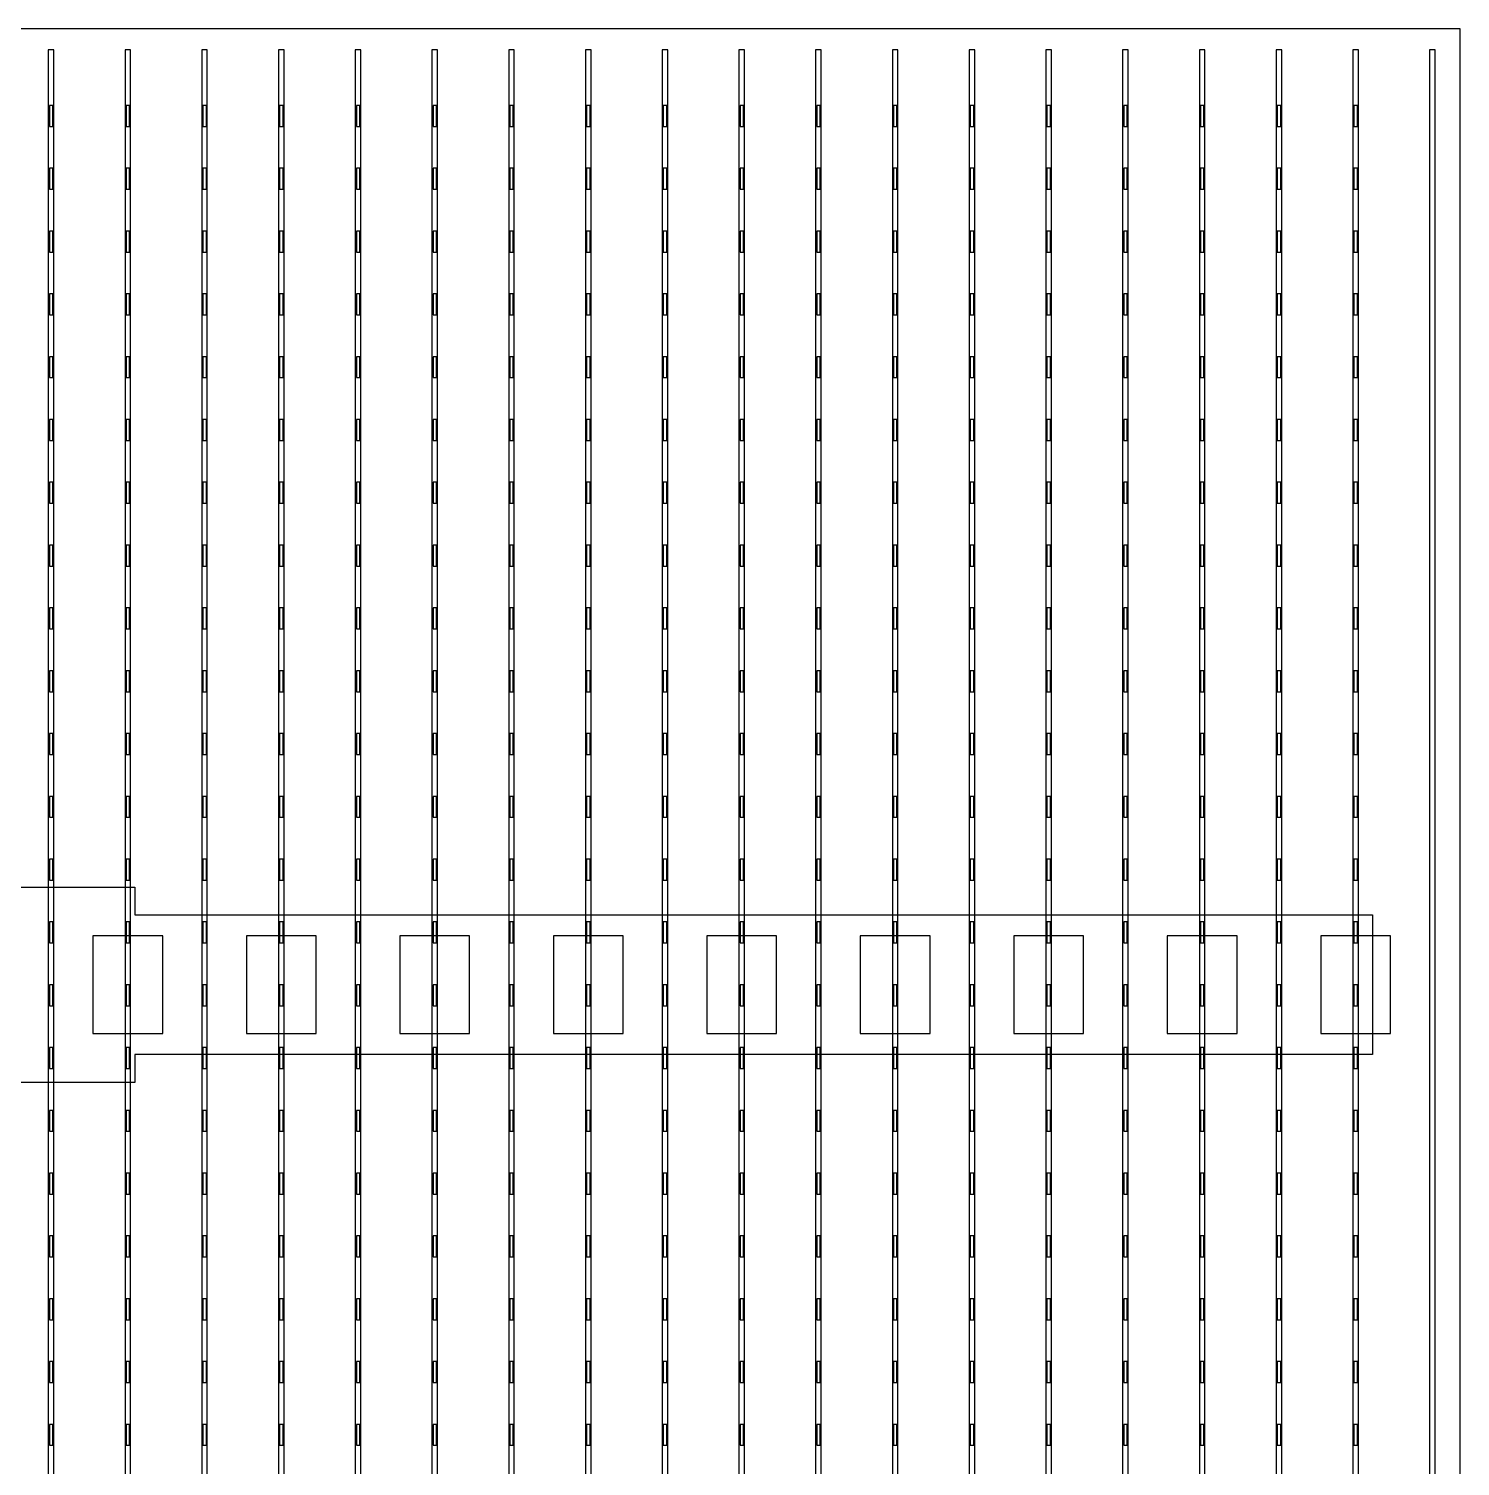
# Model space of a CAD drawing. Header units: millimetres. Extents: x -18 to 142, y -7 to 153.
# Drawn here: x 72.46 to 82.72, y 72.45 to 82.75 of the extents above; entities that cross this region are included whole.
import ezdxf

# ---------------------------------------------------------------- set-up
doc = ezdxf.new("R2010")
doc.units = ezdxf.units.MM
for name, color, linetype in [('BUSBARS', 3, 'Continuous'), ('CONTACT_PADS', 2, 'Continuous'), ('FINGERS', 1, 'Continuous'), ('INSULATION', 2, 'Continuous')]:
    doc.layers.add(name, color=color, linetype=linetype)

msp = doc.modelspace()

# ---------------------------------------------------------------- linework, layer by layer
at = {"layer": 'BUSBARS'}
msp.add_lwpolyline([(82.09, 76.4), (82.09, 75.4), (73.22, 75.4), (73.22, 75.2), (72.02, 75.2), (72.02, 75.4), (63.15, 75.4), (63.15, 76.4), (72.02, 76.4), (72.02, 76.6), (73.22, 76.6), (73.22, 76.4), (82.09, 76.4)], close=True, dxfattribs=at)
at = {"layer": 'CONTACT_PADS'}
for points in [[(72.633, 82.05), (72.633, 82.2), (72.608, 82.2), (72.608, 82.05), (72.633, 82.05)], [(73.183, 82.05), (73.183, 82.2), (73.158, 82.2), (73.158, 82.05), (73.183, 82.05)], [(73.733, 82.05), (73.733, 82.2), (73.708, 82.2), (73.708, 82.05), (73.733, 82.05)], [(74.283, 82.05), (74.283, 82.2), (74.258, 82.2), (74.258, 82.05), (74.283, 82.05)], [(74.833, 82.05), (74.833, 82.2), (74.808, 82.2), (74.808, 82.05), (74.833, 82.05)], [(75.383, 82.05), (75.383, 82.2), (75.358, 82.2), (75.358, 82.05), (75.383, 82.05)], [(75.933, 82.05), (75.933, 82.2), (75.908, 82.2), (75.908, 82.05), (75.933, 82.05)], [(76.483, 82.05), (76.483, 82.2), (76.458, 82.2), (76.458, 82.05), (76.483, 82.05)], [(77.033, 82.05), (77.033, 82.2), (77.008, 82.2), (77.008, 82.05), (77.033, 82.05)], [(77.583, 82.05), (77.583, 82.2), (77.558, 82.2), (77.558, 82.05), (77.583, 82.05)], [(78.133, 82.05), (78.133, 82.2), (78.108, 82.2), (78.108, 82.05), (78.133, 82.05)], [(78.683, 82.05), (78.683, 82.2), (78.658, 82.2), (78.658, 82.05), (78.683, 82.05)], [(79.233, 82.05), (79.233, 82.2), (79.208, 82.2), (79.208, 82.05), (79.233, 82.05)], [(79.783, 82.05), (79.783, 82.2), (79.758, 82.2), (79.758, 82.05), (79.783, 82.05)], [(80.333, 82.05), (80.333, 82.2), (80.308, 82.2), (80.308, 82.05), (80.333, 82.05)], [(80.883, 82.05), (80.883, 82.2), (80.858, 82.2), (80.858, 82.05), (80.883, 82.05)], [(81.433, 82.05), (81.433, 82.2), (81.408, 82.2), (81.408, 82.05), (81.433, 82.05)], [(81.983, 82.05), (81.983, 82.2), (81.958, 82.2), (81.958, 82.05), (81.983, 82.05)], [(72.633, 81.6), (72.633, 81.75), (72.608, 81.75), (72.608, 81.6), (72.633, 81.6)], [(73.183, 81.6), (73.183, 81.75), (73.158, 81.75), (73.158, 81.6), (73.183, 81.6)], [(73.733, 81.6), (73.733, 81.75), (73.708, 81.75), (73.708, 81.6), (73.733, 81.6)], [(74.283, 81.6), (74.283, 81.75), (74.258, 81.75), (74.258, 81.6), (74.283, 81.6)], [(74.833, 81.6), (74.833, 81.75), (74.808, 81.75), (74.808, 81.6), (74.833, 81.6)], [(75.383, 81.6), (75.383, 81.75), (75.358, 81.75), (75.358, 81.6), (75.383, 81.6)], [(75.933, 81.6), (75.933, 81.75), (75.908, 81.75), (75.908, 81.6), (75.933, 81.6)], [(76.483, 81.6), (76.483, 81.75), (76.458, 81.75), (76.458, 81.6), (76.483, 81.6)], [(77.033, 81.6), (77.033, 81.75), (77.008, 81.75), (77.008, 81.6), (77.033, 81.6)], [(77.583, 81.6), (77.583, 81.75), (77.558, 81.75), (77.558, 81.6), (77.583, 81.6)], [(78.133, 81.6), (78.133, 81.75), (78.108, 81.75), (78.108, 81.6), (78.133, 81.6)], [(78.683, 81.6), (78.683, 81.75), (78.658, 81.75), (78.658, 81.6), (78.683, 81.6)], [(79.233, 81.6), (79.233, 81.75), (79.208, 81.75), (79.208, 81.6), (79.233, 81.6)], [(79.783, 81.6), (79.783, 81.75), (79.758, 81.75), (79.758, 81.6), (79.783, 81.6)], [(80.333, 81.6), (80.333, 81.75), (80.308, 81.75), (80.308, 81.6), (80.333, 81.6)], [(80.883, 81.6), (80.883, 81.75), (80.858, 81.75), (80.858, 81.6), (80.883, 81.6)], [(81.433, 81.6), (81.433, 81.75), (81.408, 81.75), (81.408, 81.6), (81.433, 81.6)], [(81.983, 81.6), (81.983, 81.75), (81.958, 81.75), (81.958, 81.6), (81.983, 81.6)], [(72.633, 81.15), (72.633, 81.3), (72.608, 81.3), (72.608, 81.15), (72.633, 81.15)], [(73.183, 81.15), (73.183, 81.3), (73.158, 81.3), (73.158, 81.15), (73.183, 81.15)], [(73.733, 81.15), (73.733, 81.3), (73.708, 81.3), (73.708, 81.15), (73.733, 81.15)], [(74.283, 81.15), (74.283, 81.3), (74.258, 81.3), (74.258, 81.15), (74.283, 81.15)], [(74.833, 81.15), (74.833, 81.3), (74.808, 81.3), (74.808, 81.15), (74.833, 81.15)], [(75.383, 81.15), (75.383, 81.3), (75.358, 81.3), (75.358, 81.15), (75.383, 81.15)], [(75.933, 81.15), (75.933, 81.3), (75.908, 81.3), (75.908, 81.15), (75.933, 81.15)], [(76.483, 81.15), (76.483, 81.3), (76.458, 81.3), (76.458, 81.15), (76.483, 81.15)], [(77.033, 81.15), (77.033, 81.3), (77.008, 81.3), (77.008, 81.15), (77.033, 81.15)], [(77.583, 81.15), (77.583, 81.3), (77.558, 81.3), (77.558, 81.15), (77.583, 81.15)], [(78.133, 81.15), (78.133, 81.3), (78.108, 81.3), (78.108, 81.15), (78.133, 81.15)], [(78.683, 81.15), (78.683, 81.3), (78.658, 81.3), (78.658, 81.15), (78.683, 81.15)], [(79.233, 81.15), (79.233, 81.3), (79.208, 81.3), (79.208, 81.15), (79.233, 81.15)], [(79.783, 81.15), (79.783, 81.3), (79.758, 81.3), (79.758, 81.15), (79.783, 81.15)], [(80.333, 81.15), (80.333, 81.3), (80.308, 81.3), (80.308, 81.15), (80.333, 81.15)], [(80.883, 81.15), (80.883, 81.3), (80.858, 81.3), (80.858, 81.15), (80.883, 81.15)], [(81.433, 81.15), (81.433, 81.3), (81.408, 81.3), (81.408, 81.15), (81.433, 81.15)], [(81.983, 81.15), (81.983, 81.3), (81.958, 81.3), (81.958, 81.15), (81.983, 81.15)], [(72.633, 80.7), (72.633, 80.85), (72.608, 80.85), (72.608, 80.7), (72.633, 80.7)], [(73.183, 80.7), (73.183, 80.85), (73.158, 80.85), (73.158, 80.7), (73.183, 80.7)], [(73.733, 80.7), (73.733, 80.85), (73.708, 80.85), (73.708, 80.7), (73.733, 80.7)], [(74.283, 80.7), (74.283, 80.85), (74.258, 80.85), (74.258, 80.7), (74.283, 80.7)], [(74.833, 80.7), (74.833, 80.85), (74.808, 80.85), (74.808, 80.7), (74.833, 80.7)], [(75.383, 80.7), (75.383, 80.85), (75.358, 80.85), (75.358, 80.7), (75.383, 80.7)], [(75.933, 80.7), (75.933, 80.85), (75.908, 80.85), (75.908, 80.7), (75.933, 80.7)], [(76.483, 80.7), (76.483, 80.85), (76.458, 80.85), (76.458, 80.7), (76.483, 80.7)], [(77.033, 80.7), (77.033, 80.85), (77.008, 80.85), (77.008, 80.7), (77.033, 80.7)], [(77.583, 80.7), (77.583, 80.85), (77.558, 80.85), (77.558, 80.7), (77.583, 80.7)], [(78.133, 80.7), (78.133, 80.85), (78.108, 80.85), (78.108, 80.7), (78.133, 80.7)], [(78.683, 80.7), (78.683, 80.85), (78.658, 80.85), (78.658, 80.7), (78.683, 80.7)], [(79.233, 80.7), (79.233, 80.85), (79.208, 80.85), (79.208, 80.7), (79.233, 80.7)], [(79.783, 80.7), (79.783, 80.85), (79.758, 80.85), (79.758, 80.7), (79.783, 80.7)], [(80.333, 80.7), (80.333, 80.85), (80.308, 80.85), (80.308, 80.7), (80.333, 80.7)], [(80.883, 80.7), (80.883, 80.85), (80.858, 80.85), (80.858, 80.7), (80.883, 80.7)], [(81.433, 80.7), (81.433, 80.85), (81.408, 80.85), (81.408, 80.7), (81.433, 80.7)], [(81.983, 80.7), (81.983, 80.85), (81.958, 80.85), (81.958, 80.7), (81.983, 80.7)], [(72.633, 80.25), (72.633, 80.4), (72.608, 80.4), (72.608, 80.25), (72.633, 80.25)], [(73.183, 80.25), (73.183, 80.4), (73.158, 80.4), (73.158, 80.25), (73.183, 80.25)], [(73.733, 80.25), (73.733, 80.4), (73.708, 80.4), (73.708, 80.25), (73.733, 80.25)], [(74.283, 80.25), (74.283, 80.4), (74.258, 80.4), (74.258, 80.25), (74.283, 80.25)], [(74.833, 80.25), (74.833, 80.4), (74.808, 80.4), (74.808, 80.25), (74.833, 80.25)], [(75.383, 80.25), (75.383, 80.4), (75.358, 80.4), (75.358, 80.25), (75.383, 80.25)], [(75.933, 80.25), (75.933, 80.4), (75.908, 80.4), (75.908, 80.25), (75.933, 80.25)], [(76.483, 80.25), (76.483, 80.4), (76.458, 80.4), (76.458, 80.25), (76.483, 80.25)], [(77.033, 80.25), (77.033, 80.4), (77.008, 80.4), (77.008, 80.25), (77.033, 80.25)], [(77.583, 80.25), (77.583, 80.4), (77.558, 80.4), (77.558, 80.25), (77.583, 80.25)], [(78.133, 80.25), (78.133, 80.4), (78.108, 80.4), (78.108, 80.25), (78.133, 80.25)], [(78.683, 80.25), (78.683, 80.4), (78.658, 80.4), (78.658, 80.25), (78.683, 80.25)], [(79.233, 80.25), (79.233, 80.4), (79.208, 80.4), (79.208, 80.25), (79.233, 80.25)], [(79.783, 80.25), (79.783, 80.4), (79.758, 80.4), (79.758, 80.25), (79.783, 80.25)], [(80.333, 80.25), (80.333, 80.4), (80.308, 80.4), (80.308, 80.25), (80.333, 80.25)], [(80.883, 80.25), (80.883, 80.4), (80.858, 80.4), (80.858, 80.25), (80.883, 80.25)], [(81.433, 80.25), (81.433, 80.4), (81.408, 80.4), (81.408, 80.25), (81.433, 80.25)], [(81.983, 80.25), (81.983, 80.4), (81.958, 80.4), (81.958, 80.25), (81.983, 80.25)], [(72.633, 79.8), (72.633, 79.95), (72.608, 79.95), (72.608, 79.8), (72.633, 79.8)], [(73.183, 79.8), (73.183, 79.95), (73.158, 79.95), (73.158, 79.8), (73.183, 79.8)], [(73.733, 79.8), (73.733, 79.95), (73.708, 79.95), (73.708, 79.8), (73.733, 79.8)], [(74.283, 79.8), (74.283, 79.95), (74.258, 79.95), (74.258, 79.8), (74.283, 79.8)], [(74.833, 79.8), (74.833, 79.95), (74.808, 79.95), (74.808, 79.8), (74.833, 79.8)], [(75.383, 79.8), (75.383, 79.95), (75.358, 79.95), (75.358, 79.8), (75.383, 79.8)], [(75.933, 79.8), (75.933, 79.95), (75.908, 79.95), (75.908, 79.8), (75.933, 79.8)], [(76.483, 79.8), (76.483, 79.95), (76.458, 79.95), (76.458, 79.8), (76.483, 79.8)], [(77.033, 79.8), (77.033, 79.95), (77.008, 79.95), (77.008, 79.8), (77.033, 79.8)], [(77.583, 79.8), (77.583, 79.95), (77.558, 79.95), (77.558, 79.8), (77.583, 79.8)], [(78.133, 79.8), (78.133, 79.95), (78.108, 79.95), (78.108, 79.8), (78.133, 79.8)], [(78.683, 79.8), (78.683, 79.95), (78.658, 79.95), (78.658, 79.8), (78.683, 79.8)], [(79.233, 79.8), (79.233, 79.95), (79.208, 79.95), (79.208, 79.8), (79.233, 79.8)], [(79.783, 79.8), (79.783, 79.95), (79.758, 79.95), (79.758, 79.8), (79.783, 79.8)], [(80.333, 79.8), (80.333, 79.95), (80.308, 79.95), (80.308, 79.8), (80.333, 79.8)], [(80.883, 79.8), (80.883, 79.95), (80.858, 79.95), (80.858, 79.8), (80.883, 79.8)], [(81.433, 79.8), (81.433, 79.95), (81.408, 79.95), (81.408, 79.8), (81.433, 79.8)], [(81.983, 79.8), (81.983, 79.95), (81.958, 79.95), (81.958, 79.8), (81.983, 79.8)], [(72.633, 79.35), (72.633, 79.5), (72.608, 79.5), (72.608, 79.35), (72.633, 79.35)], [(73.183, 79.35), (73.183, 79.5), (73.158, 79.5), (73.158, 79.35), (73.183, 79.35)], [(73.733, 79.35), (73.733, 79.5), (73.708, 79.5), (73.708, 79.35), (73.733, 79.35)], [(74.283, 79.35), (74.283, 79.5), (74.258, 79.5), (74.258, 79.35), (74.283, 79.35)], [(74.833, 79.35), (74.833, 79.5), (74.808, 79.5), (74.808, 79.35), (74.833, 79.35)], [(75.383, 79.35), (75.383, 79.5), (75.358, 79.5), (75.358, 79.35), (75.383, 79.35)], [(75.933, 79.35), (75.933, 79.5), (75.908, 79.5), (75.908, 79.35), (75.933, 79.35)], [(76.483, 79.35), (76.483, 79.5), (76.458, 79.5), (76.458, 79.35), (76.483, 79.35)], [(77.033, 79.35), (77.033, 79.5), (77.008, 79.5), (77.008, 79.35), (77.033, 79.35)], [(77.583, 79.35), (77.583, 79.5), (77.558, 79.5), (77.558, 79.35), (77.583, 79.35)], [(78.133, 79.35), (78.133, 79.5), (78.108, 79.5), (78.108, 79.35), (78.133, 79.35)], [(78.683, 79.35), (78.683, 79.5), (78.658, 79.5), (78.658, 79.35), (78.683, 79.35)], [(79.233, 79.35), (79.233, 79.5), (79.208, 79.5), (79.208, 79.35), (79.233, 79.35)], [(79.783, 79.35), (79.783, 79.5), (79.758, 79.5), (79.758, 79.35), (79.783, 79.35)], [(80.333, 79.35), (80.333, 79.5), (80.308, 79.5), (80.308, 79.35), (80.333, 79.35)], [(80.883, 79.35), (80.883, 79.5), (80.858, 79.5), (80.858, 79.35), (80.883, 79.35)], [(81.433, 79.35), (81.433, 79.5), (81.408, 79.5), (81.408, 79.35), (81.433, 79.35)], [(81.983, 79.35), (81.983, 79.5), (81.958, 79.5), (81.958, 79.35), (81.983, 79.35)], [(72.633, 78.9), (72.633, 79.05), (72.608, 79.05), (72.608, 78.9), (72.633, 78.9)], [(73.183, 78.9), (73.183, 79.05), (73.158, 79.05), (73.158, 78.9), (73.183, 78.9)], [(73.733, 78.9), (73.733, 79.05), (73.708, 79.05), (73.708, 78.9), (73.733, 78.9)], [(74.283, 78.9), (74.283, 79.05), (74.258, 79.05), (74.258, 78.9), (74.283, 78.9)], [(74.833, 78.9), (74.833, 79.05), (74.808, 79.05), (74.808, 78.9), (74.833, 78.9)], [(75.383, 78.9), (75.383, 79.05), (75.358, 79.05), (75.358, 78.9), (75.383, 78.9)], [(75.933, 78.9), (75.933, 79.05), (75.908, 79.05), (75.908, 78.9), (75.933, 78.9)], [(76.483, 78.9), (76.483, 79.05), (76.458, 79.05), (76.458, 78.9), (76.483, 78.9)], [(77.033, 78.9), (77.033, 79.05), (77.008, 79.05), (77.008, 78.9), (77.033, 78.9)], [(77.583, 78.9), (77.583, 79.05), (77.558, 79.05), (77.558, 78.9), (77.583, 78.9)], [(78.133, 78.9), (78.133, 79.05), (78.108, 79.05), (78.108, 78.9), (78.133, 78.9)], [(78.683, 78.9), (78.683, 79.05), (78.658, 79.05), (78.658, 78.9), (78.683, 78.9)], [(79.233, 78.9), (79.233, 79.05), (79.208, 79.05), (79.208, 78.9), (79.233, 78.9)], [(79.783, 78.9), (79.783, 79.05), (79.758, 79.05), (79.758, 78.9), (79.783, 78.9)], [(80.333, 78.9), (80.333, 79.05), (80.308, 79.05), (80.308, 78.9), (80.333, 78.9)], [(80.883, 78.9), (80.883, 79.05), (80.858, 79.05), (80.858, 78.9), (80.883, 78.9)], [(81.433, 78.9), (81.433, 79.05), (81.408, 79.05), (81.408, 78.9), (81.433, 78.9)], [(81.983, 78.9), (81.983, 79.05), (81.958, 79.05), (81.958, 78.9), (81.983, 78.9)], [(72.633, 78.45), (72.633, 78.6), (72.608, 78.6), (72.608, 78.45), (72.633, 78.45)], [(73.183, 78.45), (73.183, 78.6), (73.158, 78.6), (73.158, 78.45), (73.183, 78.45)], [(73.733, 78.45), (73.733, 78.6), (73.708, 78.6), (73.708, 78.45), (73.733, 78.45)], [(74.283, 78.45), (74.283, 78.6), (74.258, 78.6), (74.258, 78.45), (74.283, 78.45)], [(74.833, 78.45), (74.833, 78.6), (74.808, 78.6), (74.808, 78.45), (74.833, 78.45)], [(75.383, 78.45), (75.383, 78.6), (75.358, 78.6), (75.358, 78.45), (75.383, 78.45)], [(75.933, 78.45), (75.933, 78.6), (75.908, 78.6), (75.908, 78.45), (75.933, 78.45)], [(76.483, 78.45), (76.483, 78.6), (76.458, 78.6), (76.458, 78.45), (76.483, 78.45)], [(77.033, 78.45), (77.033, 78.6), (77.008, 78.6), (77.008, 78.45), (77.033, 78.45)], [(77.583, 78.45), (77.583, 78.6), (77.558, 78.6), (77.558, 78.45), (77.583, 78.45)], [(78.133, 78.45), (78.133, 78.6), (78.108, 78.6), (78.108, 78.45), (78.133, 78.45)], [(78.683, 78.45), (78.683, 78.6), (78.658, 78.6), (78.658, 78.45), (78.683, 78.45)], [(79.233, 78.45), (79.233, 78.6), (79.208, 78.6), (79.208, 78.45), (79.233, 78.45)], [(79.783, 78.45), (79.783, 78.6), (79.758, 78.6), (79.758, 78.45), (79.783, 78.45)], [(80.333, 78.45), (80.333, 78.6), (80.308, 78.6), (80.308, 78.45), (80.333, 78.45)], [(80.883, 78.45), (80.883, 78.6), (80.858, 78.6), (80.858, 78.45), (80.883, 78.45)], [(81.433, 78.45), (81.433, 78.6), (81.408, 78.6), (81.408, 78.45), (81.433, 78.45)], [(81.983, 78.45), (81.983, 78.6), (81.958, 78.6), (81.958, 78.45), (81.983, 78.45)], [(72.633, 78), (72.633, 78.15), (72.608, 78.15), (72.608, 78), (72.633, 78)], [(73.183, 78), (73.183, 78.15), (73.158, 78.15), (73.158, 78), (73.183, 78)], [(73.733, 78), (73.733, 78.15), (73.708, 78.15), (73.708, 78), (73.733, 78)], [(74.283, 78), (74.283, 78.15), (74.258, 78.15), (74.258, 78), (74.283, 78)], [(74.833, 78), (74.833, 78.15), (74.808, 78.15), (74.808, 78), (74.833, 78)], [(75.383, 78), (75.383, 78.15), (75.358, 78.15), (75.358, 78), (75.383, 78)], [(75.933, 78), (75.933, 78.15), (75.908, 78.15), (75.908, 78), (75.933, 78)], [(76.483, 78), (76.483, 78.15), (76.458, 78.15), (76.458, 78), (76.483, 78)], [(77.033, 78), (77.033, 78.15), (77.008, 78.15), (77.008, 78), (77.033, 78)], [(77.583, 78), (77.583, 78.15), (77.558, 78.15), (77.558, 78), (77.583, 78)], [(78.133, 78), (78.133, 78.15), (78.108, 78.15), (78.108, 78), (78.133, 78)], [(78.683, 78), (78.683, 78.15), (78.658, 78.15), (78.658, 78), (78.683, 78)], [(79.233, 78), (79.233, 78.15), (79.208, 78.15), (79.208, 78), (79.233, 78)], [(79.783, 78), (79.783, 78.15), (79.758, 78.15), (79.758, 78), (79.783, 78)], [(80.333, 78), (80.333, 78.15), (80.308, 78.15), (80.308, 78), (80.333, 78)], [(80.883, 78), (80.883, 78.15), (80.858, 78.15), (80.858, 78), (80.883, 78)], [(81.433, 78), (81.433, 78.15), (81.408, 78.15), (81.408, 78), (81.433, 78)], [(81.983, 78), (81.983, 78.15), (81.958, 78.15), (81.958, 78), (81.983, 78)], [(72.633, 77.55), (72.633, 77.7), (72.608, 77.7), (72.608, 77.55), (72.633, 77.55)], [(73.183, 77.55), (73.183, 77.7), (73.158, 77.7), (73.158, 77.55), (73.183, 77.55)], [(73.733, 77.55), (73.733, 77.7), (73.708, 77.7), (73.708, 77.55), (73.733, 77.55)], [(74.283, 77.55), (74.283, 77.7), (74.258, 77.7), (74.258, 77.55), (74.283, 77.55)], [(74.833, 77.55), (74.833, 77.7), (74.808, 77.7), (74.808, 77.55), (74.833, 77.55)], [(75.383, 77.55), (75.383, 77.7), (75.358, 77.7), (75.358, 77.55), (75.383, 77.55)], [(75.933, 77.55), (75.933, 77.7), (75.908, 77.7), (75.908, 77.55), (75.933, 77.55)], [(76.483, 77.55), (76.483, 77.7), (76.458, 77.7), (76.458, 77.55), (76.483, 77.55)], [(77.033, 77.55), (77.033, 77.7), (77.008, 77.7), (77.008, 77.55), (77.033, 77.55)], [(77.583, 77.55), (77.583, 77.7), (77.558, 77.7), (77.558, 77.55), (77.583, 77.55)], [(78.133, 77.55), (78.133, 77.7), (78.108, 77.7), (78.108, 77.55), (78.133, 77.55)], [(78.683, 77.55), (78.683, 77.7), (78.658, 77.7), (78.658, 77.55), (78.683, 77.55)], [(79.233, 77.55), (79.233, 77.7), (79.208, 77.7), (79.208, 77.55), (79.233, 77.55)], [(79.783, 77.55), (79.783, 77.7), (79.758, 77.7), (79.758, 77.55), (79.783, 77.55)], [(80.333, 77.55), (80.333, 77.7), (80.308, 77.7), (80.308, 77.55), (80.333, 77.55)], [(80.883, 77.55), (80.883, 77.7), (80.858, 77.7), (80.858, 77.55), (80.883, 77.55)], [(81.433, 77.55), (81.433, 77.7), (81.408, 77.7), (81.408, 77.55), (81.433, 77.55)], [(81.983, 77.55), (81.983, 77.7), (81.958, 77.7), (81.958, 77.55), (81.983, 77.55)], [(72.633, 77.1), (72.633, 77.25), (72.608, 77.25), (72.608, 77.1), (72.633, 77.1)], [(73.183, 77.1), (73.183, 77.25), (73.158, 77.25), (73.158, 77.1), (73.183, 77.1)], [(73.733, 77.1), (73.733, 77.25), (73.708, 77.25), (73.708, 77.1), (73.733, 77.1)], [(74.283, 77.1), (74.283, 77.25), (74.258, 77.25), (74.258, 77.1), (74.283, 77.1)], [(74.833, 77.1), (74.833, 77.25), (74.808, 77.25), (74.808, 77.1), (74.833, 77.1)], [(75.383, 77.1), (75.383, 77.25), (75.358, 77.25), (75.358, 77.1), (75.383, 77.1)], [(75.933, 77.1), (75.933, 77.25), (75.908, 77.25), (75.908, 77.1), (75.933, 77.1)], [(76.483, 77.1), (76.483, 77.25), (76.458, 77.25), (76.458, 77.1), (76.483, 77.1)], [(77.033, 77.1), (77.033, 77.25), (77.008, 77.25), (77.008, 77.1), (77.033, 77.1)], [(77.583, 77.1), (77.583, 77.25), (77.558, 77.25), (77.558, 77.1), (77.583, 77.1)], [(78.133, 77.1), (78.133, 77.25), (78.108, 77.25), (78.108, 77.1), (78.133, 77.1)], [(78.683, 77.1), (78.683, 77.25), (78.658, 77.25), (78.658, 77.1), (78.683, 77.1)], [(79.233, 77.1), (79.233, 77.25), (79.208, 77.25), (79.208, 77.1), (79.233, 77.1)], [(79.783, 77.1), (79.783, 77.25), (79.758, 77.25), (79.758, 77.1), (79.783, 77.1)], [(80.333, 77.1), (80.333, 77.25), (80.308, 77.25), (80.308, 77.1), (80.333, 77.1)], [(80.883, 77.1), (80.883, 77.25), (80.858, 77.25), (80.858, 77.1), (80.883, 77.1)], [(81.433, 77.1), (81.433, 77.25), (81.408, 77.25), (81.408, 77.1), (81.433, 77.1)], [(81.983, 77.1), (81.983, 77.25), (81.958, 77.25), (81.958, 77.1), (81.983, 77.1)], [(72.633, 76.65), (72.633, 76.8), (72.608, 76.8), (72.608, 76.65), (72.633, 76.65)], [(73.183, 76.65), (73.183, 76.8), (73.158, 76.8), (73.158, 76.65), (73.183, 76.65)], [(73.733, 76.65), (73.733, 76.8), (73.708, 76.8), (73.708, 76.65), (73.733, 76.65)], [(74.283, 76.65), (74.283, 76.8), (74.258, 76.8), (74.258, 76.65), (74.283, 76.65)], [(74.833, 76.65), (74.833, 76.8), (74.808, 76.8), (74.808, 76.65), (74.833, 76.65)], [(75.383, 76.65), (75.383, 76.8), (75.358, 76.8), (75.358, 76.65), (75.383, 76.65)], [(75.933, 76.65), (75.933, 76.8), (75.908, 76.8), (75.908, 76.65), (75.933, 76.65)], [(76.483, 76.65), (76.483, 76.8), (76.458, 76.8), (76.458, 76.65), (76.483, 76.65)], [(77.033, 76.65), (77.033, 76.8), (77.008, 76.8), (77.008, 76.65), (77.033, 76.65)], [(77.583, 76.65), (77.583, 76.8), (77.558, 76.8), (77.558, 76.65), (77.583, 76.65)], [(78.133, 76.65), (78.133, 76.8), (78.108, 76.8), (78.108, 76.65), (78.133, 76.65)], [(78.683, 76.65), (78.683, 76.8), (78.658, 76.8), (78.658, 76.65), (78.683, 76.65)], [(79.233, 76.65), (79.233, 76.8), (79.208, 76.8), (79.208, 76.65), (79.233, 76.65)], [(79.783, 76.65), (79.783, 76.8), (79.758, 76.8), (79.758, 76.65), (79.783, 76.65)], [(80.333, 76.65), (80.333, 76.8), (80.308, 76.8), (80.308, 76.65), (80.333, 76.65)], [(80.883, 76.65), (80.883, 76.8), (80.858, 76.8), (80.858, 76.65), (80.883, 76.65)], [(81.433, 76.65), (81.433, 76.8), (81.408, 76.8), (81.408, 76.65), (81.433, 76.65)], [(81.983, 76.65), (81.983, 76.8), (81.958, 76.8), (81.958, 76.65), (81.983, 76.65)], [(72.633, 76.2), (72.633, 76.35), (72.608, 76.35), (72.608, 76.2), (72.633, 76.2)], [(73.183, 76.2), (73.183, 76.35), (73.158, 76.35), (73.158, 76.2), (73.183, 76.2)], [(73.733, 76.2), (73.733, 76.35), (73.708, 76.35), (73.708, 76.2), (73.733, 76.2)], [(74.283, 76.2), (74.283, 76.35), (74.258, 76.35), (74.258, 76.2), (74.283, 76.2)], [(74.833, 76.2), (74.833, 76.35), (74.808, 76.35), (74.808, 76.2), (74.833, 76.2)], [(75.383, 76.2), (75.383, 76.35), (75.358, 76.35), (75.358, 76.2), (75.383, 76.2)], [(75.933, 76.2), (75.933, 76.35), (75.908, 76.35), (75.908, 76.2), (75.933, 76.2)], [(76.483, 76.2), (76.483, 76.35), (76.458, 76.35), (76.458, 76.2), (76.483, 76.2)], [(77.033, 76.2), (77.033, 76.35), (77.008, 76.35), (77.008, 76.2), (77.033, 76.2)], [(77.583, 76.2), (77.583, 76.35), (77.558, 76.35), (77.558, 76.2), (77.583, 76.2)], [(78.133, 76.2), (78.133, 76.35), (78.108, 76.35), (78.108, 76.2), (78.133, 76.2)], [(78.683, 76.2), (78.683, 76.35), (78.658, 76.35), (78.658, 76.2), (78.683, 76.2)], [(79.233, 76.2), (79.233, 76.35), (79.208, 76.35), (79.208, 76.2), (79.233, 76.2)], [(79.783, 76.2), (79.783, 76.35), (79.758, 76.35), (79.758, 76.2), (79.783, 76.2)], [(80.333, 76.2), (80.333, 76.35), (80.308, 76.35), (80.308, 76.2), (80.333, 76.2)], [(80.883, 76.2), (80.883, 76.35), (80.858, 76.35), (80.858, 76.2), (80.883, 76.2)], [(81.433, 76.2), (81.433, 76.35), (81.408, 76.35), (81.408, 76.2), (81.433, 76.2)], [(81.983, 76.2), (81.983, 76.35), (81.958, 76.35), (81.958, 76.2), (81.983, 76.2)], [(72.633, 75.75), (72.633, 75.9), (72.608, 75.9), (72.608, 75.75), (72.633, 75.75)], [(73.183, 75.75), (73.183, 75.9), (73.158, 75.9), (73.158, 75.75), (73.183, 75.75)], [(73.733, 75.75), (73.733, 75.9), (73.708, 75.9), (73.708, 75.75), (73.733, 75.75)], [(74.283, 75.75), (74.283, 75.9), (74.258, 75.9), (74.258, 75.75), (74.283, 75.75)], [(74.833, 75.75), (74.833, 75.9), (74.808, 75.9), (74.808, 75.75), (74.833, 75.75)], [(75.383, 75.75), (75.383, 75.9), (75.358, 75.9), (75.358, 75.75), (75.383, 75.75)], [(75.933, 75.75), (75.933, 75.9), (75.908, 75.9), (75.908, 75.75), (75.933, 75.75)], [(76.483, 75.75), (76.483, 75.9), (76.458, 75.9), (76.458, 75.75), (76.483, 75.75)], [(77.033, 75.75), (77.033, 75.9), (77.008, 75.9), (77.008, 75.75), (77.033, 75.75)], [(77.583, 75.75), (77.583, 75.9), (77.558, 75.9), (77.558, 75.75), (77.583, 75.75)], [(78.133, 75.75), (78.133, 75.9), (78.108, 75.9), (78.108, 75.75), (78.133, 75.75)], [(78.683, 75.75), (78.683, 75.9), (78.658, 75.9), (78.658, 75.75), (78.683, 75.75)], [(79.233, 75.75), (79.233, 75.9), (79.208, 75.9), (79.208, 75.75), (79.233, 75.75)], [(79.783, 75.75), (79.783, 75.9), (79.758, 75.9), (79.758, 75.75), (79.783, 75.75)], [(80.333, 75.75), (80.333, 75.9), (80.308, 75.9), (80.308, 75.75), (80.333, 75.75)], [(80.883, 75.75), (80.883, 75.9), (80.858, 75.9), (80.858, 75.75), (80.883, 75.75)], [(81.433, 75.75), (81.433, 75.9), (81.408, 75.9), (81.408, 75.75), (81.433, 75.75)], [(81.983, 75.75), (81.983, 75.9), (81.958, 75.9), (81.958, 75.75), (81.983, 75.75)], [(72.633, 75.3), (72.633, 75.45), (72.608, 75.45), (72.608, 75.3), (72.633, 75.3)], [(73.183, 75.3), (73.183, 75.45), (73.158, 75.45), (73.158, 75.3), (73.183, 75.3)], [(73.733, 75.3), (73.733, 75.45), (73.708, 75.45), (73.708, 75.3), (73.733, 75.3)], [(74.283, 75.3), (74.283, 75.45), (74.258, 75.45), (74.258, 75.3), (74.283, 75.3)], [(74.833, 75.3), (74.833, 75.45), (74.808, 75.45), (74.808, 75.3), (74.833, 75.3)], [(75.383, 75.3), (75.383, 75.45), (75.358, 75.45), (75.358, 75.3), (75.383, 75.3)], [(75.933, 75.3), (75.933, 75.45), (75.908, 75.45), (75.908, 75.3), (75.933, 75.3)], [(76.483, 75.3), (76.483, 75.45), (76.458, 75.45), (76.458, 75.3), (76.483, 75.3)], [(77.033, 75.3), (77.033, 75.45), (77.008, 75.45), (77.008, 75.3), (77.033, 75.3)], [(77.583, 75.3), (77.583, 75.45), (77.558, 75.45), (77.558, 75.3), (77.583, 75.3)], [(78.133, 75.3), (78.133, 75.45), (78.108, 75.45), (78.108, 75.3), (78.133, 75.3)], [(78.683, 75.3), (78.683, 75.45), (78.658, 75.45), (78.658, 75.3), (78.683, 75.3)], [(79.233, 75.3), (79.233, 75.45), (79.208, 75.45), (79.208, 75.3), (79.233, 75.3)], [(79.783, 75.3), (79.783, 75.45), (79.758, 75.45), (79.758, 75.3), (79.783, 75.3)], [(80.333, 75.3), (80.333, 75.45), (80.308, 75.45), (80.308, 75.3), (80.333, 75.3)], [(80.883, 75.3), (80.883, 75.45), (80.858, 75.45), (80.858, 75.3), (80.883, 75.3)], [(81.433, 75.3), (81.433, 75.45), (81.408, 75.45), (81.408, 75.3), (81.433, 75.3)], [(81.983, 75.3), (81.983, 75.45), (81.958, 75.45), (81.958, 75.3), (81.983, 75.3)], [(72.633, 74.85), (72.633, 75), (72.608, 75), (72.608, 74.85), (72.633, 74.85)], [(73.183, 74.85), (73.183, 75), (73.158, 75), (73.158, 74.85), (73.183, 74.85)], [(73.733, 74.85), (73.733, 75), (73.708, 75), (73.708, 74.85), (73.733, 74.85)], [(74.283, 74.85), (74.283, 75), (74.258, 75), (74.258, 74.85), (74.283, 74.85)], [(74.833, 74.85), (74.833, 75), (74.808, 75), (74.808, 74.85), (74.833, 74.85)], [(75.383, 74.85), (75.383, 75), (75.358, 75), (75.358, 74.85), (75.383, 74.85)], [(75.933, 74.85), (75.933, 75), (75.908, 75), (75.908, 74.85), (75.933, 74.85)], [(76.483, 74.85), (76.483, 75), (76.458, 75), (76.458, 74.85), (76.483, 74.85)], [(77.033, 74.85), (77.033, 75), (77.008, 75), (77.008, 74.85), (77.033, 74.85)], [(77.583, 74.85), (77.583, 75), (77.558, 75), (77.558, 74.85), (77.583, 74.85)], [(78.133, 74.85), (78.133, 75), (78.108, 75), (78.108, 74.85), (78.133, 74.85)], [(78.683, 74.85), (78.683, 75), (78.658, 75), (78.658, 74.85), (78.683, 74.85)], [(79.233, 74.85), (79.233, 75), (79.208, 75), (79.208, 74.85), (79.233, 74.85)], [(79.783, 74.85), (79.783, 75), (79.758, 75), (79.758, 74.85), (79.783, 74.85)], [(80.333, 74.85), (80.333, 75), (80.308, 75), (80.308, 74.85), (80.333, 74.85)], [(80.883, 74.85), (80.883, 75), (80.858, 75), (80.858, 74.85), (80.883, 74.85)], [(81.433, 74.85), (81.433, 75), (81.408, 75), (81.408, 74.85), (81.433, 74.85)], [(81.983, 74.85), (81.983, 75), (81.958, 75), (81.958, 74.85), (81.983, 74.85)], [(72.633, 74.4), (72.633, 74.55), (72.608, 74.55), (72.608, 74.4), (72.633, 74.4)], [(73.183, 74.4), (73.183, 74.55), (73.158, 74.55), (73.158, 74.4), (73.183, 74.4)], [(73.733, 74.4), (73.733, 74.55), (73.708, 74.55), (73.708, 74.4), (73.733, 74.4)], [(74.283, 74.4), (74.283, 74.55), (74.258, 74.55), (74.258, 74.4), (74.283, 74.4)], [(74.833, 74.4), (74.833, 74.55), (74.808, 74.55), (74.808, 74.4), (74.833, 74.4)], [(75.383, 74.4), (75.383, 74.55), (75.358, 74.55), (75.358, 74.4), (75.383, 74.4)], [(75.933, 74.4), (75.933, 74.55), (75.908, 74.55), (75.908, 74.4), (75.933, 74.4)], [(76.483, 74.4), (76.483, 74.55), (76.458, 74.55), (76.458, 74.4), (76.483, 74.4)], [(77.033, 74.4), (77.033, 74.55), (77.008, 74.55), (77.008, 74.4), (77.033, 74.4)], [(77.583, 74.4), (77.583, 74.55), (77.558, 74.55), (77.558, 74.4), (77.583, 74.4)], [(78.133, 74.4), (78.133, 74.55), (78.108, 74.55), (78.108, 74.4), (78.133, 74.4)], [(78.683, 74.4), (78.683, 74.55), (78.658, 74.55), (78.658, 74.4), (78.683, 74.4)], [(79.233, 74.4), (79.233, 74.55), (79.208, 74.55), (79.208, 74.4), (79.233, 74.4)], [(79.783, 74.4), (79.783, 74.55), (79.758, 74.55), (79.758, 74.4), (79.783, 74.4)], [(80.333, 74.4), (80.333, 74.55), (80.308, 74.55), (80.308, 74.4), (80.333, 74.4)], [(80.883, 74.4), (80.883, 74.55), (80.858, 74.55), (80.858, 74.4), (80.883, 74.4)], [(81.433, 74.4), (81.433, 74.55), (81.408, 74.55), (81.408, 74.4), (81.433, 74.4)], [(81.983, 74.4), (81.983, 74.55), (81.958, 74.55), (81.958, 74.4), (81.983, 74.4)], [(72.633, 73.95), (72.633, 74.1), (72.608, 74.1), (72.608, 73.95), (72.633, 73.95)], [(73.183, 73.95), (73.183, 74.1), (73.158, 74.1), (73.158, 73.95), (73.183, 73.95)], [(73.733, 73.95), (73.733, 74.1), (73.708, 74.1), (73.708, 73.95), (73.733, 73.95)], [(74.283, 73.95), (74.283, 74.1), (74.258, 74.1), (74.258, 73.95), (74.283, 73.95)], [(74.833, 73.95), (74.833, 74.1), (74.808, 74.1), (74.808, 73.95), (74.833, 73.95)], [(75.383, 73.95), (75.383, 74.1), (75.358, 74.1), (75.358, 73.95), (75.383, 73.95)], [(75.933, 73.95), (75.933, 74.1), (75.908, 74.1), (75.908, 73.95), (75.933, 73.95)], [(76.483, 73.95), (76.483, 74.1), (76.458, 74.1), (76.458, 73.95), (76.483, 73.95)], [(77.033, 73.95), (77.033, 74.1), (77.008, 74.1), (77.008, 73.95), (77.033, 73.95)], [(77.583, 73.95), (77.583, 74.1), (77.558, 74.1), (77.558, 73.95), (77.583, 73.95)], [(78.133, 73.95), (78.133, 74.1), (78.108, 74.1), (78.108, 73.95), (78.133, 73.95)], [(78.683, 73.95), (78.683, 74.1), (78.658, 74.1), (78.658, 73.95), (78.683, 73.95)], [(79.233, 73.95), (79.233, 74.1), (79.208, 74.1), (79.208, 73.95), (79.233, 73.95)], [(79.783, 73.95), (79.783, 74.1), (79.758, 74.1), (79.758, 73.95), (79.783, 73.95)], [(80.333, 73.95), (80.333, 74.1), (80.308, 74.1), (80.308, 73.95), (80.333, 73.95)], [(80.883, 73.95), (80.883, 74.1), (80.858, 74.1), (80.858, 73.95), (80.883, 73.95)], [(81.433, 73.95), (81.433, 74.1), (81.408, 74.1), (81.408, 73.95), (81.433, 73.95)], [(81.983, 73.95), (81.983, 74.1), (81.958, 74.1), (81.958, 73.95), (81.983, 73.95)], [(72.633, 73.5), (72.633, 73.65), (72.608, 73.65), (72.608, 73.5), (72.633, 73.5)], [(73.183, 73.5), (73.183, 73.65), (73.158, 73.65), (73.158, 73.5), (73.183, 73.5)], [(73.733, 73.5), (73.733, 73.65), (73.708, 73.65), (73.708, 73.5), (73.733, 73.5)], [(74.283, 73.5), (74.283, 73.65), (74.258, 73.65), (74.258, 73.5), (74.283, 73.5)], [(74.833, 73.5), (74.833, 73.65), (74.808, 73.65), (74.808, 73.5), (74.833, 73.5)], [(75.383, 73.5), (75.383, 73.65), (75.358, 73.65), (75.358, 73.5), (75.383, 73.5)], [(75.933, 73.5), (75.933, 73.65), (75.908, 73.65), (75.908, 73.5), (75.933, 73.5)], [(76.483, 73.5), (76.483, 73.65), (76.458, 73.65), (76.458, 73.5), (76.483, 73.5)], [(77.033, 73.5), (77.033, 73.65), (77.008, 73.65), (77.008, 73.5), (77.033, 73.5)], [(77.583, 73.5), (77.583, 73.65), (77.558, 73.65), (77.558, 73.5), (77.583, 73.5)], [(78.133, 73.5), (78.133, 73.65), (78.108, 73.65), (78.108, 73.5), (78.133, 73.5)], [(78.683, 73.5), (78.683, 73.65), (78.658, 73.65), (78.658, 73.5), (78.683, 73.5)], [(79.233, 73.5), (79.233, 73.65), (79.208, 73.65), (79.208, 73.5), (79.233, 73.5)], [(79.783, 73.5), (79.783, 73.65), (79.758, 73.65), (79.758, 73.5), (79.783, 73.5)], [(80.333, 73.5), (80.333, 73.65), (80.308, 73.65), (80.308, 73.5), (80.333, 73.5)], [(80.883, 73.5), (80.883, 73.65), (80.858, 73.65), (80.858, 73.5), (80.883, 73.5)], [(81.433, 73.5), (81.433, 73.65), (81.408, 73.65), (81.408, 73.5), (81.433, 73.5)], [(81.983, 73.5), (81.983, 73.65), (81.958, 73.65), (81.958, 73.5), (81.983, 73.5)], [(72.633, 73.05), (72.633, 73.2), (72.608, 73.2), (72.608, 73.05), (72.633, 73.05)], [(73.183, 73.05), (73.183, 73.2), (73.158, 73.2), (73.158, 73.05), (73.183, 73.05)], [(73.733, 73.05), (73.733, 73.2), (73.708, 73.2), (73.708, 73.05), (73.733, 73.05)], [(74.283, 73.05), (74.283, 73.2), (74.258, 73.2), (74.258, 73.05), (74.283, 73.05)], [(74.833, 73.05), (74.833, 73.2), (74.808, 73.2), (74.808, 73.05), (74.833, 73.05)], [(75.383, 73.05), (75.383, 73.2), (75.358, 73.2), (75.358, 73.05), (75.383, 73.05)], [(75.933, 73.05), (75.933, 73.2), (75.908, 73.2), (75.908, 73.05), (75.933, 73.05)], [(76.483, 73.05), (76.483, 73.2), (76.458, 73.2), (76.458, 73.05), (76.483, 73.05)], [(77.033, 73.05), (77.033, 73.2), (77.008, 73.2), (77.008, 73.05), (77.033, 73.05)], [(77.583, 73.05), (77.583, 73.2), (77.558, 73.2), (77.558, 73.05), (77.583, 73.05)], [(78.133, 73.05), (78.133, 73.2), (78.108, 73.2), (78.108, 73.05), (78.133, 73.05)], [(78.683, 73.05), (78.683, 73.2), (78.658, 73.2), (78.658, 73.05), (78.683, 73.05)], [(79.233, 73.05), (79.233, 73.2), (79.208, 73.2), (79.208, 73.05), (79.233, 73.05)], [(79.783, 73.05), (79.783, 73.2), (79.758, 73.2), (79.758, 73.05), (79.783, 73.05)], [(80.333, 73.05), (80.333, 73.2), (80.308, 73.2), (80.308, 73.05), (80.333, 73.05)], [(80.883, 73.05), (80.883, 73.2), (80.858, 73.2), (80.858, 73.05), (80.883, 73.05)], [(81.433, 73.05), (81.433, 73.2), (81.408, 73.2), (81.408, 73.05), (81.433, 73.05)], [(81.983, 73.05), (81.983, 73.2), (81.958, 73.2), (81.958, 73.05), (81.983, 73.05)], [(72.633, 72.6), (72.633, 72.75), (72.608, 72.75), (72.608, 72.6), (72.633, 72.6)], [(73.183, 72.6), (73.183, 72.75), (73.158, 72.75), (73.158, 72.6), (73.183, 72.6)], [(73.733, 72.6), (73.733, 72.75), (73.708, 72.75), (73.708, 72.6), (73.733, 72.6)], [(74.283, 72.6), (74.283, 72.75), (74.258, 72.75), (74.258, 72.6), (74.283, 72.6)], [(74.833, 72.6), (74.833, 72.75), (74.808, 72.75), (74.808, 72.6), (74.833, 72.6)], [(75.383, 72.6), (75.383, 72.75), (75.358, 72.75), (75.358, 72.6), (75.383, 72.6)], [(75.933, 72.6), (75.933, 72.75), (75.908, 72.75), (75.908, 72.6), (75.933, 72.6)], [(76.483, 72.6), (76.483, 72.75), (76.458, 72.75), (76.458, 72.6), (76.483, 72.6)], [(77.033, 72.6), (77.033, 72.75), (77.008, 72.75), (77.008, 72.6), (77.033, 72.6)], [(77.583, 72.6), (77.583, 72.75), (77.558, 72.75), (77.558, 72.6), (77.583, 72.6)], [(78.133, 72.6), (78.133, 72.75), (78.108, 72.75), (78.108, 72.6), (78.133, 72.6)], [(78.683, 72.6), (78.683, 72.75), (78.658, 72.75), (78.658, 72.6), (78.683, 72.6)], [(79.233, 72.6), (79.233, 72.75), (79.208, 72.75), (79.208, 72.6), (79.233, 72.6)], [(79.783, 72.6), (79.783, 72.75), (79.758, 72.75), (79.758, 72.6), (79.783, 72.6)], [(80.333, 72.6), (80.333, 72.75), (80.308, 72.75), (80.308, 72.6), (80.333, 72.6)], [(80.883, 72.6), (80.883, 72.75), (80.858, 72.75), (80.858, 72.6), (80.883, 72.6)], [(81.433, 72.6), (81.433, 72.75), (81.408, 72.75), (81.408, 72.6), (81.433, 72.6)], [(81.983, 72.6), (81.983, 72.75), (81.958, 72.75), (81.958, 72.6), (81.983, 72.6)]]:
    msp.add_lwpolyline(points, close=True, dxfattribs=at)
at = {"layer": 'FINGERS'}
for points in [[(72.64, 62.7), (72.64, 82.6), (72.6, 82.6), (72.6, 62.7), (72.64, 62.7)], [(73.19, 62.7), (73.19, 82.6), (73.15, 82.6), (73.15, 62.7), (73.19, 62.7)], [(73.74, 62.7), (73.74, 82.6), (73.7, 82.6), (73.7, 62.7), (73.74, 62.7)], [(74.29, 62.7), (74.29, 82.6), (74.25, 82.6), (74.25, 62.7), (74.29, 62.7)], [(74.84, 62.7), (74.84, 82.6), (74.8, 82.6), (74.8, 62.7), (74.84, 62.7)], [(75.39, 62.7), (75.39, 82.6), (75.35, 82.6), (75.35, 62.7), (75.39, 62.7)], [(75.94, 62.7), (75.94, 82.6), (75.9, 82.6), (75.9, 62.7), (75.94, 62.7)], [(76.49, 62.7), (76.49, 82.6), (76.45, 82.6), (76.45, 62.7), (76.49, 62.7)], [(77.04, 62.7), (77.04, 82.6), (77, 82.6), (77, 62.7), (77.04, 62.7)], [(77.59, 62.7), (77.59, 82.6), (77.55, 82.6), (77.55, 62.7), (77.59, 62.7)], [(78.14, 62.7), (78.14, 82.6), (78.1, 82.6), (78.1, 62.7), (78.14, 62.7)], [(78.69, 62.7), (78.69, 82.6), (78.65, 82.6), (78.65, 62.7), (78.69, 62.7)], [(79.24, 62.7), (79.24, 82.6), (79.2, 82.6), (79.2, 62.7), (79.24, 62.7)], [(79.79, 62.7), (79.79, 82.6), (79.75, 82.6), (79.75, 62.7), (79.79, 62.7)], [(80.34, 62.7), (80.34, 82.6), (80.3, 82.6), (80.3, 62.7), (80.34, 62.7)], [(80.89, 62.7), (80.89, 82.6), (80.85, 82.6), (80.85, 62.7), (80.89, 62.7)], [(81.44, 62.7), (81.44, 82.6), (81.4, 82.6), (81.4, 62.7), (81.44, 62.7)], [(81.99, 62.7), (81.99, 82.6), (81.95, 82.6), (81.95, 62.7), (81.99, 62.7)], [(82.54, 62.7), (82.54, 82.6), (82.5, 82.6), (82.5, 62.7), (82.54, 62.7)]]:
    msp.add_lwpolyline(points, close=True, dxfattribs=at)
at = {"layer": 'INSULATION'}
for points in [[(82.72, 62.55), (82.72, 82.75), (62.52, 82.75), (62.52, 62.55), (82.72, 62.55)], [(73.42, 75.55), (73.42, 76.25), (72.92, 76.25), (72.92, 75.55), (73.42, 75.55)], [(74.52, 75.55), (74.52, 76.25), (74.02, 76.25), (74.02, 75.55), (74.52, 75.55)], [(75.62, 75.55), (75.62, 76.25), (75.12, 76.25), (75.12, 75.55), (75.62, 75.55)], [(76.72, 75.55), (76.72, 76.25), (76.22, 76.25), (76.22, 75.55), (76.72, 75.55)], [(77.82, 75.55), (77.82, 76.25), (77.32, 76.25), (77.32, 75.55), (77.82, 75.55)], [(78.92, 75.55), (78.92, 76.25), (78.42, 76.25), (78.42, 75.55), (78.92, 75.55)], [(80.02, 75.55), (80.02, 76.25), (79.52, 76.25), (79.52, 75.55), (80.02, 75.55)], [(81.12, 75.55), (81.12, 76.25), (80.62, 76.25), (80.62, 75.55), (81.12, 75.55)], [(82.22, 75.55), (82.22, 76.25), (81.72, 76.25), (81.72, 75.55), (82.22, 75.55)]]:
    msp.add_lwpolyline(points, close=True, dxfattribs=at)

doc.saveas('drawing.dxf')
